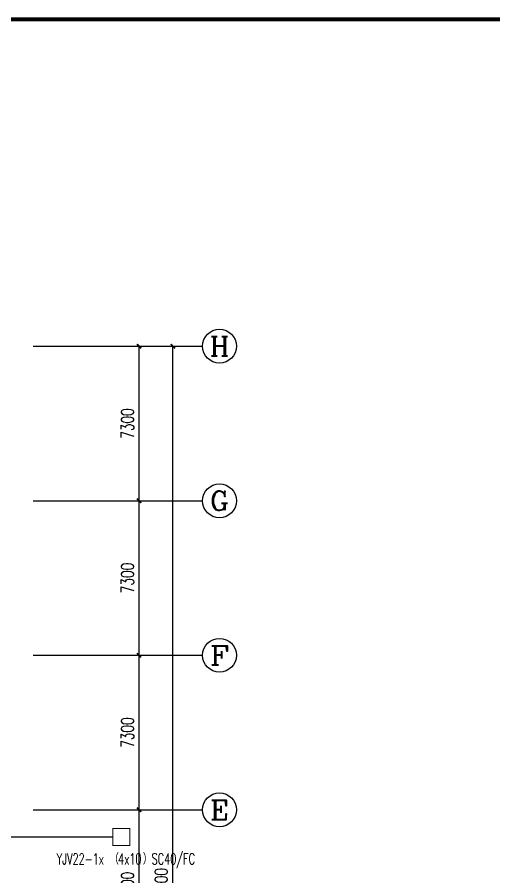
# Model space of a CAD drawing. Extents: x 1680110 to 2699828, y 269661 to 891349.
# Drawn here: x 2435175 to 2457696, y 598722 to 639332 of the extents above; entities that cross this region are included whole.
import ezdxf
from ezdxf.enums import TextEntityAlignment as Align

# ---------------------------------------------------------------- set-up
doc = ezdxf.new("R2010")
doc.units = 0
doc.header["$LTSCALE"] = 1000
doc.header["$MEASUREMENT"] = 0
for name, color, linetype in [('AXIS', 3, 'Continuous'), ('AXIS_TEXT', 7, 'Continuous'), ('DIM-箱柜', 3, 'Continuous'), ('PUB_TITLE', 4, 'Continuous'), ('WIRE-照明', 1, 'Continuous'), ('中文', 2, 'Continuous')]:
    doc.layers.add(name, color=color, linetype=linetype)
doc.styles.add('_TCH_AXIS', font='COMPLEX', dxfattribs={"bigfont": 'GBCBIG'})
doc.styles.add('_TCH_DIM_T3', font='SIMPLEX', dxfattribs={"width": 0.705882, "bigfont": 'GBCBIG'})
doc.styles.add('_TEL_DIM', font='SIMPLEX', dxfattribs={"width": 0.8, "height": 3.5, "bigfont": 'HZTXT'})
doc.styles.add('COMPLEX', font='COMPLEX')
doc.dimstyles.new('_TCH_ARCH&&200', dxfattribs={"dimtxt": 595, "dimasz": 200, "dimexe": 500, "dimexo": 600, "dimgap": 252.5, "dimtad": 1, "dimdec": 0, "dimzin": 0, "dimdsep": 46, "dimtxsty": '_TCH_DIM_T3', "dimblk": 'ARCHTICK', "dimcen": 0.09, "dimclrt": 7, "dimazin": 2, "dimtfac": 1, "dimtdec": 0, "dimtix": 1, "dimtmove": 2, "dimatfit": 3, "dimfxl": 0, "dimtolj": 1, "dimtzin": 0, "dimarcsym": 0})

# ---------------------------------------------------------------- blocks, each defined once
blk = doc.blocks.new('_ArchTick')
at = {"color": 0, "linetype": 'ByBlock', "const_width": 0.4}
blk.add_lwpolyline([(-0.5, -0.5), (0.5, 0.5)], dxfattribs=at)
blk = doc.blocks.new('*D94')
at = {"layer": 'AXIS', "color": 0, "lineweight": -2, "transparency": 16777216}
for p, q in [((2436533, 601888), (2441433, 601888)), ((2440933, 594588), (2440933, 601888)), ((2436533, 594588), (2441433, 594588))]:
    blk.add_line(p, q, dxfattribs=at)
at = {"layer": 'Defpoints', "color": 0, "transparency": 16777216}
for p in [(2435933, 601888), (2440933, 601888), (2435933, 594588)]:
    blk.add_point(p, dxfattribs=at)
at = {"layer": 'AXIS', "color": 0, "lineweight": -2, "transparency": 16777216, "xscale": 200, "yscale": 200, "zscale": 200}
for p, rotation in [((2440933, 601888), 90), ((2440933, 594588), 270)]:
    blk.add_blockref('_ArchTick', p, dxfattribs=dict(at, rotation=rotation))
at = {"layer": 'AXIS', "color": 7, "transparency": 16777216, "insert": (2440383, 598238), "char_height": 595, "attachment_point": 5, "rotation": 90, "style": '_TCH_DIM_T3'}
blk.add_mtext('\\A1;7300', dxfattribs=at)
blk = doc.blocks.new('*D95')
at = {"layer": 'AXIS', "color": 0, "lineweight": -2, "transparency": 16777216}
for p, q in [((2436533, 609188), (2441433, 609188)), ((2440933, 601888), (2440933, 609188)), ((2436533, 601888), (2441433, 601888))]:
    blk.add_line(p, q, dxfattribs=at)
at = {"layer": 'Defpoints', "color": 0, "transparency": 16777216}
for p in [(2435933, 609188), (2440933, 609188), (2435933, 601888)]:
    blk.add_point(p, dxfattribs=at)
at = {"layer": 'AXIS', "color": 0, "lineweight": -2, "transparency": 16777216, "xscale": 200, "yscale": 200, "zscale": 200}
for p, rotation in [((2440933, 609188), 90), ((2440933, 601888), 270)]:
    blk.add_blockref('_ArchTick', p, dxfattribs=dict(at, rotation=rotation))
at = {"layer": 'AXIS', "color": 7, "transparency": 16777216, "insert": (2440383, 605538), "char_height": 595, "attachment_point": 5, "rotation": 90, "style": '_TCH_DIM_T3'}
blk.add_mtext('\\A1;7300', dxfattribs=at)
blk = doc.blocks.new('*D96')
at = {"layer": 'AXIS', "color": 0, "lineweight": -2, "transparency": 16777216}
for p, q in [((2436533, 616488), (2441433, 616488)), ((2440933, 609188), (2440933, 616488)), ((2436533, 609188), (2441433, 609188))]:
    blk.add_line(p, q, dxfattribs=at)
at = {"layer": 'Defpoints', "color": 0, "transparency": 16777216}
for p in [(2435933, 616488), (2440933, 616488), (2435933, 609188)]:
    blk.add_point(p, dxfattribs=at)
at = {"layer": 'AXIS', "color": 0, "lineweight": -2, "transparency": 16777216, "xscale": 200, "yscale": 200, "zscale": 200}
for p, rotation in [((2440933, 616488), 90), ((2440933, 609188), 270)]:
    blk.add_blockref('_ArchTick', p, dxfattribs=dict(at, rotation=rotation))
at = {"layer": 'AXIS', "color": 7, "transparency": 16777216, "insert": (2440383, 612838), "char_height": 595, "attachment_point": 5, "rotation": 90, "style": '_TCH_DIM_T3'}
blk.add_mtext('\\A1;7300', dxfattribs=at)
blk = doc.blocks.new('*D97')
at = {"layer": 'AXIS', "color": 0, "lineweight": -2, "transparency": 16777216}
for p, q in [((2436533, 623788), (2441433, 623788)), ((2440933, 616488), (2440933, 623788)), ((2436533, 616488), (2441433, 616488))]:
    blk.add_line(p, q, dxfattribs=at)
at = {"layer": 'Defpoints', "color": 0, "transparency": 16777216}
for p in [(2435933, 623788), (2440933, 623788), (2435933, 616488)]:
    blk.add_point(p, dxfattribs=at)
at = {"layer": 'AXIS', "color": 0, "lineweight": -2, "transparency": 16777216, "xscale": 200, "yscale": 200, "zscale": 200}
for p, rotation in [((2440933, 623788), 90), ((2440933, 616488), 270)]:
    blk.add_blockref('_ArchTick', p, dxfattribs=dict(at, rotation=rotation))
at = {"layer": 'AXIS', "color": 7, "transparency": 16777216, "insert": (2440383, 620138), "char_height": 595, "attachment_point": 5, "rotation": 90, "style": '_TCH_DIM_T3'}
blk.add_mtext('\\A1;7300', dxfattribs=at)
blk = doc.blocks.new('*D98')
at = {"layer": 'AXIS', "color": 0, "lineweight": -2, "transparency": 16777216}
for p, q in [((2436533, 623788), (2443033, 623788)), ((2442533, 572688), (2442533, 623788)), ((2436533, 572688), (2443033, 572688))]:
    blk.add_line(p, q, dxfattribs=at)
at = {"layer": 'Defpoints', "color": 0, "transparency": 16777216}
for p in [(2435933, 623788), (2442533, 623788), (2435933, 572688)]:
    blk.add_point(p, dxfattribs=at)
at = {"layer": 'AXIS', "color": 0, "lineweight": -2, "transparency": 16777216, "xscale": 200, "yscale": 200, "zscale": 200}
for p, rotation in [((2442533, 623788), 90), ((2442533, 572688), 270)]:
    blk.add_blockref('_ArchTick', p, dxfattribs=dict(at, rotation=rotation))
at = {"layer": 'AXIS', "color": 7, "transparency": 16777216, "insert": (2441983, 598238), "char_height": 595, "attachment_point": 5, "rotation": 90, "style": '_TCH_DIM_T3'}
blk.add_mtext('\\A1;51100', dxfattribs=at)
blk = doc.blocks.new('_AXISO')
blk.add_circle((0, 0), 0.5)
at = {"layer": 'AXIS_TEXT', "style": 'COMPLEX', "width": 1.041667}
blk.add_attdef('A', text='', height=0.56, dxfattribs=at).set_placement((-0.25, -0.28), (0.25, -0.28), align=Align.FIT)

msp = doc.modelspace()

# ---------------------------------------------------------------- linework, layer by layer
at = {"layer": 'AXIS'}
for p, q in [((2435933.4, 623788), (2443933.4, 623788)), ((2435933.4, 616488), (2443933.4, 616488)), ((2435933.4, 609188), (2443933.4, 609188)), ((2435933.4, 601888), (2443933.4, 601888))]:
    msp.add_line(p, q, dxfattribs=at)
at = {"layer": 'PUB_TITLE', "const_width": 200}
msp.add_lwpolyline([(2366418.2, 559232.4), (2478218.2, 559232.4), (2478218.2, 639232.4), (2366418.2, 639232.4)], close=True, dxfattribs=at)
at = {"layer": 'WIRE-照明', "linetype": 'Continuous', "const_width": 75}
msp.add_lwpolyline([(2432116, 600602.5), (2439699.1, 600602.5)], dxfattribs=at)
at = {"layer": '中文', "const_width": 50}
msp.add_lwpolyline([(2439699.1, 601002.5), (2439699.1, 600202.5), (2440499.1, 600202.5), (2440499.1, 601002.5), (2439699.1, 601002.5)], dxfattribs=at)

# ---------------------------------------------------------------- block references
at = {"layer": 'AXIS'}
ref = msp.add_blockref('_AXISO', (2444733.4, 623788), dxfattribs=dict(at, xscale=1600, yscale=1600, zscale=1600))
ref.add_attrib('A', 'H', dxfattribs={"layer": 'AXIS_TEXT', "height": 905.1, "style": '_TCH_AXIS', "width": 1.05}).set_placement((2444280.9, 623335.5), (2445186, 623335.5), align=Align.FIT)
ref = msp.add_blockref('_AXISO', (2444733.4, 616488), dxfattribs=dict(at, xscale=1600, yscale=1600, zscale=1600))
ref.add_attrib('A', 'G', dxfattribs={"layer": 'AXIS_TEXT', "height": 905.1, "style": '_TCH_AXIS', "width": 1.166667}).set_placement((2444280.9, 616035.5), (2445186, 616035.5), align=Align.FIT)
ref = msp.add_blockref('_AXISO', (2444733.4, 609188), dxfattribs=dict(at, xscale=1600, yscale=1600, zscale=1600))
ref.add_attrib('A', 'F', dxfattribs={"layer": 'AXIS_TEXT', "height": 905.1, "style": '_TCH_AXIS', "width": 1.3125}).set_placement((2444280.9, 608735.5), (2445186, 608735.5), align=Align.FIT)
ref = msp.add_blockref('_AXISO', (2444733.4, 601888), dxfattribs=dict(at, xscale=1600, yscale=1600, zscale=1600))
ref.add_attrib('A', 'E', dxfattribs={"layer": 'AXIS_TEXT', "height": 905.1, "style": '_TCH_AXIS', "width": 1.3125}).set_placement((2444280.9, 601435.5), (2445186, 601435.5), align=Align.FIT)

# ---------------------------------------------------------------- texts
at = {"layer": 'DIM-箱柜', "color": 7, "style": '_TEL_DIM'}
for s, width, p in [('YJV22-1x', 0.64, (2437041.3, 599305.1)), ('（', 0.8, (2439521.3, 599305.1)), ('4x10', 0.64, (2439941.3, 599305.1)), ('）', 0.8, (2441109.3, 599305.1)), ('SC40/FC', 0.64, (2441529.3, 599305.1))]:
    msp.add_text(s, height=525, dxfattribs=dict(at, width=width)).set_placement(p)

# ---------------------------------------------------------------- dimensions: what is measured, and where the dimension line sits
at = {"layer": 'AXIS'}
for p1, p2, distance, picture, middle in [((2435933.4, 616488), (2435933.4, 623788), -5000, '*D97', (2440383.4, 620138)), ((2435933.4, 572688), (2435933.4, 623788), -6600, '*D98', (2441983.4, 598238)), ((2435933.4, 609188), (2435933.4, 616488), -5000, '*D96', (2440383.4, 612838)), ((2435933.4, 601888), (2435933.4, 609188), -5000, '*D95', (2440383.4, 605538)), ((2435933.4, 594588), (2435933.4, 601888), -5000, '*D94', (2440383.4, 598238))]:
    dim = msp.add_aligned_dim(p1=p1, p2=p2, distance=distance, dimstyle='_TCH_ARCH&&200', dxfattribs=at)
    dim.commit()
    dim.dimension.update_dxf_attribs({"geometry": picture, "text_midpoint": middle})

doc.saveas('drawing.dxf')
